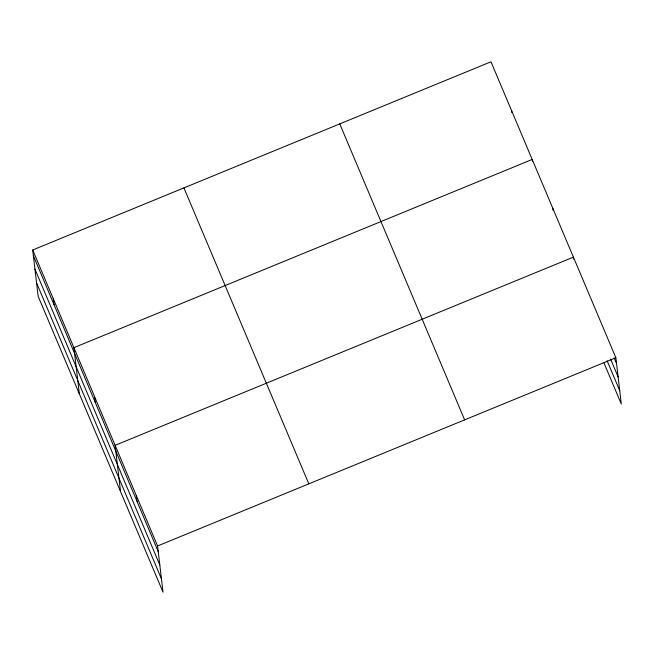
<?xml version="1.0" encoding="UTF-8"?>
<svg xmlns="http://www.w3.org/2000/svg" width="654" height="654" viewBox="0 0 654 654"><rect width="100%" height="100%" fill="white"/><g stroke="black" fill="none" stroke-linecap="round" stroke-linejoin="round"><path stroke-width="0.98" d="M32.7 249.992L157.581 545.967L163.018 592.213L38.136 296.246L32.7 249.992L490.982 61.787L615.864 357.754L621.3 404.008L604.002 363.011M157.581 545.967L615.864 357.754M614.188 357.918L616.542 363.51M610.64 359.169L618.112 376.876M607.149 360.828L619.73 390.642M339.753 123.892L464.634 419.868M183.929 187.886L308.819 483.854M33.379 255.747L158.26 551.723M34.948 269.113L159.829 565.089M36.567 282.88L161.448 578.855M573.632 259.041L573.403 257.128L115.12 445.333L120.557 491.587M552.802 208.291L553.022 210.212M532.421 161.375L532.192 159.453L73.91 347.666L79.347 393.912M511.591 110.616L511.812 112.537M136.351 495.65L137.029 501.405M94.519 396.504L95.19 402.259M53.309 298.829L53.98 304.584"/></g></svg>
